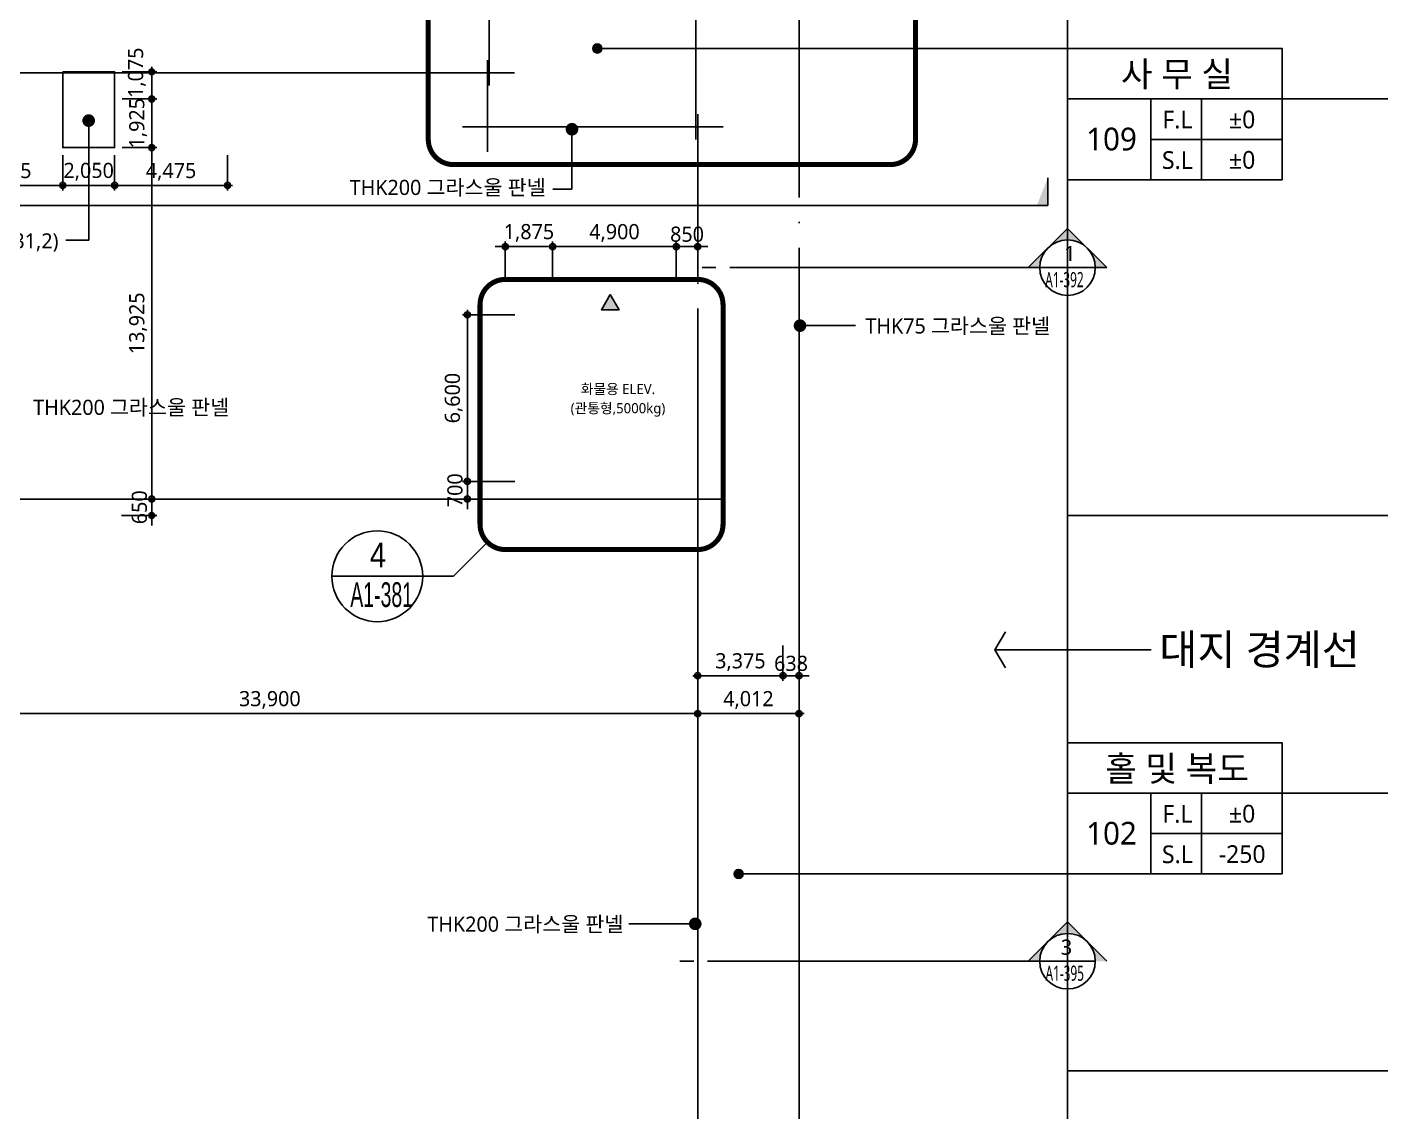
# Model space of a CAD drawing. Header units: millimetres. Extents: x 45782458 to 46215946, y 191740 to 1509539.
# Drawn here: x 46101832 to 46155455, y 963724 to 1006698 of the extents above; entities that cross this region are included whole.
import ezdxf
from ezdxf.enums import TextEntityAlignment as Align

# ---------------------------------------------------------------- set-up
doc = ezdxf.new("R2010")
doc.units = ezdxf.units.MM
doc.header["$LTSCALE"] = 1000
doc.header["$MEASUREMENT"] = 0
doc.header["$PDSIZE"] = -10
doc.linetypes.add('CEN', pattern=[62, 60, -1, 0, -1])
doc.linetypes.add('SYM$0$DASHDOT', pattern=[1, 0.5, -0.25, 0, -0.25])
doc.layers.get('0').update_dxf_attribs({"linetype": 'CONTINUOUS'})
doc.layers.get('Defpoints').update_dxf_attribs({"color": 171, "linetype": 'CONTINUOUS'})
for name, color, linetype in [('cen', 14, 'CONTINUOUS'), ('Center(AR)', 30, 'CEN'), ('DIM', 7, 'CONTINUOUS'), ('LED', 7, 'CONTINUOUS'), ('NDIM', 7, 'CONTINUOUS'), ('SYM', 7, 'CONTINUOUS'), ('TEXT(MIN)', 7, 'CONTINUOUS'), ('TEXT(노트)', 7, 'CONTINUOUS'), ('TEXT(실명)', 3, 'CONTINUOUS'), ('TEXT-기입', 6, 'CONTINUOUS'), ('TITLE', 7, 'CONTINUOUS'), ('구간정리', 6, 'CONTINUOUS'), ('구간정리-TEXT', 3, 'CONTINUOUS')]:
    doc.layers.add(name, color=color, linetype=linetype)
doc.styles.add('CGS', font='cgse', dxfattribs={"bigfont": 'cgs'})
doc.styles.add('SYM$0$ARIAL', font='arial.ttf')
doc.styles.add('SYM$0$돋움', font='', dxfattribs={"width": 0.9})
doc.styles.add('TE', font='malgun_0.ttf')
doc.styles.add('나눔바른고딕', font='NanumBarunGothic.ttf')
doc.styles.get('SYM$0$돋움').set_extended_font_data('Dotum')
doc.dimstyles.new('BA', dxfattribs={"dimscale": 500, "dimtxt": 3, "dimasz": 1, "dimexe": 1, "dimexo": 5, "dimgap": 0.9, "dimtad": 1, "dimdec": 0, "dimdsep": 46, "dimlunit": 6, "dimtxsty": 'TE', "dimblk": 'DDD', "dimcen": 2.5, "dimclrd": 256, "dimclre": 256, "dimclrt": 3, "dimazin": 2, "dimtfac": 1, "dimtdec": 0, "dimtix": 1, "dimtmove": 2, "dimatfit": 3, "dimldrblk": 'DDD', "dimfxl": 1, "dimtolj": 1, "dimtzin": 0, "dimarcsym": 2})
doc.dimstyles.new('NDIM 1200', dxfattribs={"dimscale": 500, "dimtxt": 3, "dimasz": 1, "dimexe": 2, "dimexo": 2, "dimgap": 1, "dimtad": 1, "dimdec": 0, "dimdsep": 46, "dimtxsty": 'CGS', "dimblk": 'DOT0', "dimcen": 1, "dimdle": 8, "dimclrd": 2, "dimclre": 2, "dimclrt": 2, "dimadec": 0, "dimazin": 0, "dimtfac": 1, "dimtdec": 0, "dimtix": 1, "dimtmove": 2, "dimatfit": 3, "dimldrblk": 'DOT0', "dimfxl": 1, "dimtolj": 1, "dimtzin": 0, "dimlwd": -1, "dimlwe": -1, "dimarcsym": 0})

# ---------------------------------------------------------------- blocks, each defined once
blk = doc.blocks.new('A$C04b5f2bb')
at = {"layer": 'SYM', "ltscale": 10000}
h = blk.add_hatch(color=256, dxfattribs=at)
h.dxf.hatch_style = 1
h.paths.add_polyline_path([(2000, 0), (0, 0), (1000, 1732)])
blk.add_lwpolyline([(2000, 0), (0, 0), (1000, 1732), (2000, 0)], dxfattribs=at)
blk = doc.blocks.new('A$C51E23882')
at = {"layer": 'TITLE'}
blk.add_lwpolyline([(8500, 0), (0, 0), (0, 5200), (8500, 5200)], close=True, dxfattribs=at)
for points in [[(8500, 3200), (0, 3200)], [(3300, 3200), (3300, 0)], [(5300, 3200), (5300, 0)], [(3300, 1600), (8500, 1600)]]:
    blk.add_lwpolyline(points, dxfattribs=at)
at = {"layer": 'TITLE', "style": '나눔바른고딕'}
for s, p in [('F.L', (4352, 2378)), ('S.L', (4352, 778))]:
    blk.add_text(s, height=700, dxfattribs=at).set_placement(p, align=Align.MIDDLE)
blk = doc.blocks.new('DDD')
at = {"layer": 'DIM', "color": 0}
for p, q in [((-1, 0), (1, 0)), ((0, -1), (0, 1))]:
    blk.add_line(p, q, dxfattribs=at)
for radius in [0.6, 0.3]:
    blk.add_circle((0, 0), radius, dxfattribs=at)
blk = doc.blocks.new('*D744')
at = {"layer": 'Defpoints', "color": 0, "ltscale": 0.4, "transparency": 16777216}
for p in [(46094497, 982501), (46128397, 982501), (46128397, 979501)]:
    blk.add_point(p, dxfattribs=at)
at = {"layer": 'NDIM', "lineweight": -2, "ltscale": 0.4, "transparency": 16777216}
for p, q in [((46094497, 982201), (46094497, 979301)), ((46128397, 982201), (46128397, 979301)), ((46094697, 979501), (46128197, 979501))]:
    blk.add_line(p, q, dxfattribs=at)
at = {"layer": 'NDIM', "lineweight": -2, "ltscale": 0.4, "transparency": 16777216, "xscale": 200, "yscale": 200, "zscale": 200, "rotation": 180}
blk.add_blockref('DDD', (46094497, 979501), dxfattribs=at)
at = {"layer": 'NDIM', "lineweight": -2, "ltscale": 0.4, "transparency": 16777216, "xscale": 200, "yscale": 200, "zscale": 200}
blk.add_blockref('DDD', (46128397, 979501), dxfattribs=at)
at = {"layer": 'NDIM', "color": 3, "ltscale": 0.4, "transparency": 16777216, "insert": (46111447, 980042), "char_height": 600, "attachment_point": 5, "style": 'TE'}
blk.add_mtext('\\A1;33,900', dxfattribs=at)
blk = doc.blocks.new('*D745')
at = {"layer": 'Defpoints', "color": 0, "ltscale": 0.4, "transparency": 16777216}
for p in [(46128397, 982501), (46132410, 982501), (46132410, 979501)]:
    blk.add_point(p, dxfattribs=at)
at = {"layer": 'NDIM', "lineweight": -2, "ltscale": 0.4, "transparency": 16777216}
for p, q in [((46128397, 982201), (46128397, 979301)), ((46132410, 982201), (46132410, 979301)), ((46128597, 979501), (46132210, 979501))]:
    blk.add_line(p, q, dxfattribs=at)
at = {"layer": 'NDIM', "lineweight": -2, "ltscale": 0.4, "transparency": 16777216, "xscale": 200, "yscale": 200, "zscale": 200, "rotation": 180}
blk.add_blockref('DDD', (46128397, 979501), dxfattribs=at)
at = {"layer": 'NDIM', "lineweight": -2, "ltscale": 0.4, "transparency": 16777216, "xscale": 200, "yscale": 200, "zscale": 200}
blk.add_blockref('DDD', (46132410, 979501), dxfattribs=at)
at = {"layer": 'NDIM', "color": 3, "ltscale": 0.4, "transparency": 16777216, "insert": (46130404, 980043), "char_height": 600, "attachment_point": 5, "style": 'TE'}
blk.add_mtext('\\A1;4,012', dxfattribs=at)
blk = doc.blocks.new('*D746')
at = {"layer": 'Defpoints', "color": 0, "ltscale": 0.4, "transparency": 16777216}
for p in [(46128397, 982501), (46131772, 982501), (46131772, 981001)]:
    blk.add_point(p, dxfattribs=at)
at = {"layer": 'NDIM', "lineweight": -2, "ltscale": 0.4, "transparency": 16777216}
for p, q in [((46128397, 982201), (46128397, 980801)), ((46131772, 982201), (46131772, 980801)), ((46128597, 981001), (46131572, 981001))]:
    blk.add_line(p, q, dxfattribs=at)
at = {"layer": 'NDIM', "lineweight": -2, "ltscale": 0.4, "transparency": 16777216, "xscale": 200, "yscale": 200, "zscale": 200, "rotation": 180}
blk.add_blockref('DDD', (46128397, 981001), dxfattribs=at)
at = {"layer": 'NDIM', "lineweight": -2, "ltscale": 0.4, "transparency": 16777216, "xscale": 200, "yscale": 200, "zscale": 200}
blk.add_blockref('DDD', (46131772, 981001), dxfattribs=at)
at = {"layer": 'NDIM', "color": 3, "ltscale": 0.4, "transparency": 16777216, "insert": (46130085, 981542), "char_height": 600, "attachment_point": 5, "style": 'TE'}
blk.add_mtext('\\A1;3,375', dxfattribs=at)
blk = doc.blocks.new('*D747')
at = {"layer": 'Defpoints', "color": 0, "ltscale": 0.4, "transparency": 16777216}
for p in [(46131772, 982501), (46132410, 982501), (46132410, 981001)]:
    blk.add_point(p, dxfattribs=at)
at = {"layer": 'NDIM', "lineweight": -2, "ltscale": 0.4, "transparency": 16777216}
for p, q in [((46131772, 982201), (46131772, 980801)), ((46132410, 982201), (46132410, 980801)), ((46131572, 981001), (46131372, 981001)), ((46131772, 981001), (46132410, 981001)), ((46132610, 981001), (46132810, 981001))]:
    blk.add_line(p, q, dxfattribs=at)
at = {"layer": 'NDIM', "lineweight": -2, "ltscale": 0.4, "transparency": 16777216, "xscale": 200, "yscale": 200, "zscale": 200}
blk.add_blockref('DDD', (46131772, 981001), dxfattribs=at)
at = {"layer": 'NDIM', "lineweight": -2, "ltscale": 0.4, "transparency": 16777216, "xscale": 200, "yscale": 200, "zscale": 200, "rotation": 180}
blk.add_blockref('DDD', (46132410, 981001), dxfattribs=at)
at = {"layer": 'NDIM', "color": 3, "ltscale": 0.4, "transparency": 16777216, "insert": (46132091, 981491), "char_height": 600, "attachment_point": 5, "style": 'TE'}
blk.add_mtext('\\A1;638', dxfattribs=at)
blk = doc.blocks.new('*D754')
at = {"layer": 'Defpoints', "color": 0, "ltscale": 0.4, "transparency": 16777216}
for p in [(46119272, 995301), (46121447, 995301), (46121447, 988701)]:
    blk.add_point(p, dxfattribs=at)
at = {"layer": 'NDIM', "lineweight": -2, "ltscale": 0.4, "transparency": 16777216}
for p, q in [((46121147, 995301), (46119072, 995301)), ((46119272, 988901), (46119272, 995101)), ((46121147, 988701), (46119072, 988701))]:
    blk.add_line(p, q, dxfattribs=at)
at = {"layer": 'NDIM', "lineweight": -2, "ltscale": 0.4, "transparency": 16777216, "xscale": 200, "yscale": 200, "zscale": 200}
for p, rotation in [((46119272, 995301), 90), ((46119272, 988701), 270)]:
    blk.add_blockref('DDD', p, dxfattribs=dict(at, rotation=rotation))
at = {"layer": 'NDIM', "color": 3, "ltscale": 0.4, "transparency": 16777216, "insert": (46118732, 992001), "char_height": 600, "attachment_point": 5, "rotation": 90, "style": 'TE'}
blk.add_mtext('\\A1;6,600', dxfattribs=at)
blk = doc.blocks.new('*D755')
at = {"layer": 'Defpoints', "color": 0, "ltscale": 0.4, "transparency": 16777216}
for p in [(46119272, 988701), (46121447, 988701), (46121447, 988001)]:
    blk.add_point(p, dxfattribs=at)
at = {"layer": 'NDIM', "lineweight": -2, "ltscale": 0.4, "transparency": 16777216}
for p, q in [((46119272, 988901), (46119272, 989101)), ((46121147, 988701), (46119072, 988701)), ((46119272, 988001), (46119272, 988701)), ((46121147, 988001), (46119072, 988001)), ((46119272, 987801), (46119272, 987601))]:
    blk.add_line(p, q, dxfattribs=at)
at = {"layer": 'NDIM', "lineweight": -2, "ltscale": 0.4, "transparency": 16777216, "xscale": 200, "yscale": 200, "zscale": 200}
for p, rotation in [((46119272, 988701), 270), ((46119272, 988001), 90)]:
    blk.add_blockref('DDD', p, dxfattribs=dict(at, rotation=rotation))
at = {"layer": 'NDIM', "color": 3, "ltscale": 0.4, "transparency": 16777216, "insert": (46118782, 988351), "char_height": 600, "attachment_point": 5, "rotation": 90, "style": 'TE'}
blk.add_mtext('\\A1;700', dxfattribs=at)
blk = doc.blocks.new('*D756')
at = {"layer": 'Defpoints', "color": 0, "ltscale": 0.4, "transparency": 16777216}
for p in [(46127547, 998001), (46122647, 996501), (46127547, 996501)]:
    blk.add_point(p, dxfattribs=at)
at = {"layer": 'NDIM', "lineweight": -2, "ltscale": 0.4, "transparency": 16777216}
for p, q in [((46122647, 996801), (46122647, 998201)), ((46122847, 998001), (46127347, 998001)), ((46127547, 996801), (46127547, 998201))]:
    blk.add_line(p, q, dxfattribs=at)
at = {"layer": 'NDIM', "lineweight": -2, "ltscale": 0.4, "transparency": 16777216, "xscale": 200, "yscale": 200, "zscale": 200, "rotation": 180}
blk.add_blockref('DDD', (46122647, 998001), dxfattribs=at)
at = {"layer": 'NDIM', "lineweight": -2, "ltscale": 0.4, "transparency": 16777216, "xscale": 200, "yscale": 200, "zscale": 200}
blk.add_blockref('DDD', (46127547, 998001), dxfattribs=at)
at = {"layer": 'NDIM', "color": 3, "ltscale": 0.4, "transparency": 16777216, "insert": (46125097, 998542), "char_height": 600, "attachment_point": 5, "style": 'TE'}
blk.add_mtext('\\A1;4,900', dxfattribs=at)
blk = doc.blocks.new('*D757')
at = {"layer": 'Defpoints', "color": 0, "ltscale": 0.4, "transparency": 16777216}
for p in [(46122647, 998001), (46120772, 996501), (46122647, 996501)]:
    blk.add_point(p, dxfattribs=at)
at = {"layer": 'NDIM', "lineweight": -2, "ltscale": 0.4, "transparency": 16777216}
for p, q in [((46120572, 998001), (46120372, 998001)), ((46120772, 996801), (46120772, 998201)), ((46120772, 998001), (46122647, 998001)), ((46122647, 996801), (46122647, 998201)), ((46122847, 998001), (46123047, 998001))]:
    blk.add_line(p, q, dxfattribs=at)
at = {"layer": 'NDIM', "lineweight": -2, "ltscale": 0.4, "transparency": 16777216, "xscale": 200, "yscale": 200, "zscale": 200}
blk.add_blockref('DDD', (46120772, 998001), dxfattribs=at)
at = {"layer": 'NDIM', "lineweight": -2, "ltscale": 0.4, "transparency": 16777216, "xscale": 200, "yscale": 200, "zscale": 200, "rotation": 180}
blk.add_blockref('DDD', (46122647, 998001), dxfattribs=at)
at = {"layer": 'NDIM', "color": 3, "ltscale": 0.4, "transparency": 16777216, "insert": (46121710, 998543), "char_height": 600, "attachment_point": 5, "style": 'TE'}
blk.add_mtext('\\A1;1,875', dxfattribs=at)
blk = doc.blocks.new('*D758')
at = {"layer": 'Defpoints', "color": 0, "ltscale": 0.4, "transparency": 16777216}
for p in [(46128397, 998001), (46127547, 996501), (46128397, 996501)]:
    blk.add_point(p, dxfattribs=at)
at = {"layer": 'NDIM', "lineweight": -2, "ltscale": 0.4, "transparency": 16777216}
for p, q in [((46127347, 998001), (46127147, 998001)), ((46127547, 996801), (46127547, 998201)), ((46127547, 998001), (46128397, 998001)), ((46128397, 996801), (46128397, 998201)), ((46128597, 998001), (46128797, 998001))]:
    blk.add_line(p, q, dxfattribs=at)
at = {"layer": 'NDIM', "lineweight": -2, "ltscale": 0.4, "transparency": 16777216, "xscale": 200, "yscale": 200, "zscale": 200}
blk.add_blockref('DDD', (46127547, 998001), dxfattribs=at)
at = {"layer": 'NDIM', "lineweight": -2, "ltscale": 0.4, "transparency": 16777216, "xscale": 200, "yscale": 200, "zscale": 200, "rotation": 180}
blk.add_blockref('DDD', (46128397, 998001), dxfattribs=at)
at = {"layer": 'NDIM', "color": 3, "ltscale": 0.4, "transparency": 16777216, "insert": (46127972, 998491), "char_height": 600, "attachment_point": 5, "style": 'TE'}
blk.add_mtext('\\A1;850', dxfattribs=at)
blk = doc.blocks.new('*D951')
at = {"layer": 'Defpoints', "color": 0, "ltscale": 0.4, "transparency": 16777216}
for p in [(46103247, 1001926), (46105297, 1001926), (46105297, 1000426)]:
    blk.add_point(p, dxfattribs=at)
at = {"layer": 'NDIM', "lineweight": -2, "ltscale": 0.4, "transparency": 16777216}
for p, q in [((46103247, 1001626), (46103247, 1000226)), ((46105297, 1001626), (46105297, 1000226)), ((46103047, 1000426), (46102847, 1000426)), ((46103247, 1000426), (46105297, 1000426)), ((46105497, 1000426), (46105697, 1000426))]:
    blk.add_line(p, q, dxfattribs=at)
at = {"layer": 'NDIM', "lineweight": -2, "ltscale": 0.4, "transparency": 16777216, "xscale": 200, "yscale": 200, "zscale": 200}
blk.add_blockref('DDD', (46103247, 1000426), dxfattribs=at)
at = {"layer": 'NDIM', "lineweight": -2, "ltscale": 0.4, "transparency": 16777216, "xscale": 200, "yscale": 200, "zscale": 200, "rotation": 180}
blk.add_blockref('DDD', (46105297, 1000426), dxfattribs=at)
at = {"layer": 'NDIM', "color": 3, "ltscale": 0.4, "transparency": 16777216, "insert": (46104272, 1000967), "char_height": 600, "attachment_point": 5, "style": 'TE'}
blk.add_mtext('\\A1;2,050', dxfattribs=at)
blk = doc.blocks.new('*D952')
at = {"layer": 'Defpoints', "color": 0, "ltscale": 0.4, "transparency": 16777216}
for p in [(46105297, 1001926), (46109772, 1001926), (46109772, 1000426)]:
    blk.add_point(p, dxfattribs=at)
at = {"layer": 'NDIM', "lineweight": -2, "ltscale": 0.4, "transparency": 16777216}
for p, q in [((46105297, 1001626), (46105297, 1000226)), ((46109772, 1001626), (46109772, 1000226)), ((46105497, 1000426), (46109572, 1000426))]:
    blk.add_line(p, q, dxfattribs=at)
at = {"layer": 'NDIM', "lineweight": -2, "ltscale": 0.4, "transparency": 16777216, "xscale": 200, "yscale": 200, "zscale": 200, "rotation": 180}
blk.add_blockref('DDD', (46105297, 1000426), dxfattribs=at)
at = {"layer": 'NDIM', "lineweight": -2, "ltscale": 0.4, "transparency": 16777216, "xscale": 200, "yscale": 200, "zscale": 200}
blk.add_blockref('DDD', (46109772, 1000426), dxfattribs=at)
at = {"layer": 'NDIM', "color": 3, "ltscale": 0.4, "transparency": 16777216, "insert": (46107535, 1000962), "char_height": 600, "attachment_point": 5, "style": 'TE'}
blk.add_mtext('\\A1;4,475', dxfattribs=at)
blk = doc.blocks.new('*D953')
at = {"layer": 'Defpoints', "color": 0, "ltscale": 0.4, "transparency": 16777216}
for p in [(46098772, 1001926), (46103247, 1001926), (46103247, 1000426)]:
    blk.add_point(p, dxfattribs=at)
at = {"layer": 'NDIM', "lineweight": -2, "ltscale": 0.4, "transparency": 16777216}
for p, q in [((46098772, 1001626), (46098772, 1000226)), ((46103247, 1001626), (46103247, 1000226)), ((46098972, 1000426), (46103047, 1000426))]:
    blk.add_line(p, q, dxfattribs=at)
at = {"layer": 'NDIM', "lineweight": -2, "ltscale": 0.4, "transparency": 16777216, "xscale": 200, "yscale": 200, "zscale": 200, "rotation": 180}
blk.add_blockref('DDD', (46098772, 1000426), dxfattribs=at)
at = {"layer": 'NDIM', "lineweight": -2, "ltscale": 0.4, "transparency": 16777216, "xscale": 200, "yscale": 200, "zscale": 200}
blk.add_blockref('DDD', (46103247, 1000426), dxfattribs=at)
at = {"layer": 'NDIM', "color": 3, "ltscale": 0.4, "transparency": 16777216, "insert": (46101010, 1000962), "char_height": 600, "attachment_point": 5, "style": 'TE'}
blk.add_mtext('\\A1;4,475', dxfattribs=at)
blk = doc.blocks.new('*D954')
at = {"layer": 'Defpoints', "color": 0, "ltscale": 0.4, "transparency": 16777216}
for p in [(46105297, 1001926), (46105272, 988001), (46106772, 988001)]:
    blk.add_point(p, dxfattribs=at)
at = {"layer": 'NDIM', "lineweight": -2, "ltscale": 0.4, "transparency": 16777216}
for p, q in [((46105597, 1001926), (46106972, 1001926)), ((46106772, 1001726), (46106772, 988201)), ((46105572, 988001), (46106972, 988001))]:
    blk.add_line(p, q, dxfattribs=at)
at = {"layer": 'NDIM', "lineweight": -2, "ltscale": 0.4, "transparency": 16777216, "xscale": 200, "yscale": 200, "zscale": 200}
for p, rotation in [((46106772, 1001926), 90), ((46106772, 988001), 270)]:
    blk.add_blockref('DDD', p, dxfattribs=dict(at, rotation=rotation))
at = {"layer": 'NDIM', "color": 3, "ltscale": 0.4, "transparency": 16777216, "insert": (46106230, 994964), "char_height": 600, "attachment_point": 5, "rotation": 90, "style": 'TE'}
blk.add_mtext('\\A1;13,925', dxfattribs=at)
blk = doc.blocks.new('*D955')
at = {"layer": 'Defpoints', "color": 0, "ltscale": 0.4, "transparency": 16777216}
for p in [(46105297, 1003851), (46105297, 1001926), (46106772, 1001926)]:
    blk.add_point(p, dxfattribs=at)
at = {"layer": 'NDIM', "lineweight": -2, "ltscale": 0.4, "transparency": 16777216}
for p, q in [((46105597, 1003851), (46106972, 1003851)), ((46106772, 1004051), (46106772, 1004251)), ((46106772, 1003851), (46106772, 1001926)), ((46105597, 1001926), (46106972, 1001926)), ((46106772, 1001726), (46106772, 1001526))]:
    blk.add_line(p, q, dxfattribs=at)
at = {"layer": 'NDIM', "lineweight": -2, "ltscale": 0.4, "transparency": 16777216, "xscale": 200, "yscale": 200, "zscale": 200}
for p, rotation in [((46106772, 1003851), 270), ((46106772, 1001926), 90)]:
    blk.add_blockref('DDD', p, dxfattribs=dict(at, rotation=rotation))
at = {"layer": 'NDIM', "color": 3, "ltscale": 0.4, "transparency": 16777216, "insert": (46106230, 1002889), "char_height": 600, "attachment_point": 5, "rotation": 90, "style": 'TE'}
blk.add_mtext('\\A1;1,925', dxfattribs=at)
blk = doc.blocks.new('*D956')
at = {"layer": 'Defpoints', "color": 0, "ltscale": 0.4, "transparency": 16777216}
for p in [(46105297, 1004926), (46105297, 1003851), (46106772, 1003851)]:
    blk.add_point(p, dxfattribs=at)
at = {"layer": 'NDIM', "lineweight": -2, "ltscale": 0.4, "transparency": 16777216}
for p, q in [((46105597, 1004926), (46106972, 1004926)), ((46106772, 1004726), (46106772, 1004051)), ((46105597, 1003851), (46106972, 1003851))]:
    blk.add_line(p, q, dxfattribs=at)
at = {"layer": 'NDIM', "lineweight": -2, "ltscale": 0.4, "transparency": 16777216, "xscale": 200, "yscale": 200, "zscale": 200}
for p, rotation in [((46106772, 1004926), 90), ((46106772, 1003851), 270)]:
    blk.add_blockref('DDD', p, dxfattribs=dict(at, rotation=rotation))
at = {"layer": 'NDIM', "color": 3, "ltscale": 0.4, "transparency": 16777216, "insert": (46106182, 1004889), "char_height": 600, "attachment_point": 5, "rotation": 90, "style": 'TE'}
blk.add_mtext('\\A1;1,075', dxfattribs=at)
blk = doc.blocks.new('*D957')
at = {"layer": 'Defpoints', "color": 0, "ltscale": 0.4, "transparency": 16777216}
for p in [(46105272, 988001), (46105272, 987351), (46106772, 987351)]:
    blk.add_point(p, dxfattribs=at)
at = {"layer": 'NDIM', "lineweight": -2, "ltscale": 0.4, "transparency": 16777216}
for p, q in [((46106772, 988201), (46106772, 988401)), ((46105572, 988001), (46106972, 988001)), ((46106772, 988001), (46106772, 987351)), ((46105572, 987351), (46106972, 987351)), ((46106772, 987151), (46106772, 986951))]:
    blk.add_line(p, q, dxfattribs=at)
at = {"layer": 'NDIM', "lineweight": -2, "ltscale": 0.4, "transparency": 16777216, "xscale": 200, "yscale": 200, "zscale": 200}
for p, rotation in [((46106772, 988001), 270), ((46106772, 987351), 90)]:
    blk.add_blockref('DDD', p, dxfattribs=dict(at, rotation=rotation))
at = {"layer": 'NDIM', "color": 3, "ltscale": 0.4, "transparency": 16777216, "insert": (46106282, 987676), "char_height": 600, "attachment_point": 5, "rotation": 90, "style": 'TE'}
blk.add_mtext('\\A1;650', dxfattribs=at)
blk = doc.blocks.new('DOT0')
blk.add_line((-3, 0), (3, 0))
at = {"color": 6}
blk.add_circle((0, 0), 0.75, dxfattribs=at)
blk = doc.blocks.new('SYM$0$det-tar-wi')
at = {"layer": '구간정리', "ltscale": 0.2}
blk.add_line((0, 0), (11, 0), dxfattribs=at)
blk.add_circle((5.5, 0), 5.5, dxfattribs=at)
at = {"layer": '구간정리-TEXT', "color": 3, "style": 'SYM$0$ARIAL'}
blk.add_attdef('2', text='', height=3, dxfattribs=at).set_placement((5.5, 2.58), align=Align.MIDDLE_CENTER)
at = {"layer": '구간정리-TEXT', "color": 3, "style": 'SYM$0$ARIAL', "width": 0.6}
blk.add_attdef('A1.00', text='', height=3, dxfattribs=at).set_placement((5.57, -2.22), align=Align.MIDDLE_CENTER)

msp = doc.modelspace()

# ---------------------------------------------------------------- hatches: boundary and pattern name
at = {"layer": 'LED'}
h = msp.add_hatch(color=256, dxfattribs=at)
h.dxf.hatch_style = 1
edge = h.paths.add_edge_path()
edge.add_arc((46124415.7, 1005851.3), 180, 180, 540, ccw=False)
h = msp.add_hatch(color=256, dxfattribs=at)
h.dxf.hatch_style = 1
edge = h.paths.add_edge_path()
edge.add_arc((46130017.9, 973151.3), 180, 180, 540, ccw=False)
at = {"layer": 'SYM'}
msp.add_hatch(color=256, dxfattribs=at).paths.add_polyline_path([(46142262.5, 1000726.3), (46141822.5, 999626.3), (46142262.5, 999626.3)])
h = msp.add_hatch(color=256, dxfattribs=at)
h.paths.add_polyline_path([(46143042.2, 998724.2), (46143820, 997946.4, 0.4142136), (46142264.4, 997946.4)])
h.paths.add_polyline_path([(46143820, 997946.4), (46144597.8, 997168.5), (46144142.2, 997168.5, 0.1989124)])
h.paths.add_polyline_path([(46142264.4, 997946.4, 0.1989124), (46141942.2, 997168.5), (46141486.6, 997168.5)])
h = msp.add_hatch(color=256, dxfattribs=at)
h.paths.add_polyline_path([(46143042.2, 971249.7), (46142264.4, 970471.9, -0.4142136), (46143820, 970471.9)])
h.paths.add_polyline_path([(46142264.4, 970471.9), (46141486.6, 969694.1), (46141942.2, 969694.1, -0.1989124)])
h.paths.add_polyline_path([(46143820, 970471.9, -0.1989124), (46144142.2, 969694.1), (46144597.8, 969694.1)])

# ---------------------------------------------------------------- linework, layer by layer
for p, q in [((46144142.2, 997168.5), (46141942.2, 997168.5)), ((46141942.2, 969694.1), (46144142.2, 969694.1))]:
    msp.add_line(p, q)
at = {"ltscale": 10000}
for points in [[(46124415.7, 1005851.3), (46143042.2, 1005851.3)], [(46143042.2, 973151.3), (46130017.9, 973151.3)]]:
    msp.add_lwpolyline(points, dxfattribs=at)
at = {"color": 8, "ltscale": 10000}
msp.add_lwpolyline([(46103247.3, 1004926.3), (46105297.3, 1004926.3), (46105297.3, 1001926.3), (46103247.3, 1001926.3)], close=True, dxfattribs=at)
at = {"layer": 'cen', "ltscale": 10000}
for p, q in [((46143042.2, 1003851.3), (46172222.3, 1003851.3)), ((46143042.2, 987351.3), (46172222.3, 987351.3)), ((46143042.2, 976351.3), (46172222.3, 976351.3)), ((46143042.2, 965351.3), (46172222.3, 965351.3))]:
    msp.add_line(p, q, dxfattribs=at)
at = {"layer": 'Center(AR)'}
for p, q in [((46120134.8, 1004388.8), (46120134.8, 1033101.3)), ((46128322.3, 1004388.8), (46128322.3, 1021951.3)), ((46132409.8, 937951.3), (46132409.8, 1013201.3)), ((46018772.3, 1004888.8), (46121134.8, 1004888.8)), ((46120072.3, 1001751.3), (46120072.3, 1005388.8)), ((46128322.3, 1002251.3), (46128322.3, 1005388.8)), ((46119072.3, 1002751.3), (46129397.3, 1002751.3)), ((46128397.3, 935551.3), (46128397.3, 1003251.3)), ((46018772.3, 988001.3), (46129397.3, 988001.3))]:
    msp.add_line(p, q, dxfattribs=at)
at = {"layer": 'Defpoints'}
msp.add_line((46018772.3, 999626.3), (46142262.5, 999626.3), dxfattribs=at)
msp.add_lwpolyline([(46143042.2, 922490.2), (46018772.3, 922490.2), (46018772.3, 1038690.2), (46143042.2, 1038690.2)], close=True, dxfattribs=at)
at = {"layer": 'LED', "ltscale": 10000}
for p, q in [((46123414.7, 1000274.8), (46122660.6, 1000274.8)), ((46104272.3, 998254.5), (46103372.2, 998254.5))]:
    msp.add_line(p, q, dxfattribs=at)
at = {"layer": 'LED'}
for points in [[(46140168.5, 982032.3), (46140579.9, 982744.9)], [(46146355.9, 982032.3), (46140168.5, 982032.3), (46140579.9, 981319.7)]]:
    msp.add_lwpolyline(points, dxfattribs=at)
for centre in [(46124415.7, 1005851.3), (46130017.9, 973151.3)]:
    msp.add_circle(centre, 180, dxfattribs=at)
at = {"layer": 'SYM'}
for p, q in [((46142262.5, 999626.3), (46142262.5, 1000726.3)), ((46128012.5, 999626.3), (46128562.5, 999626.3)), ((46129112.5, 999626.3), (46142262.5, 999626.3)), ((46141486.6, 997168.5), (46143042.2, 998724.2)), ((46144597.8, 997168.5), (46143042.2, 998724.2)), ((46129118.1, 997168.5), (46128568.1, 997168.5)), ((46141942.2, 997168.5), (46129668.1, 997168.5)), ((46144597.8, 997168.5), (46144142.2, 997168.5)), ((46141486.6, 969694.1), (46143042.2, 971249.7)), ((46144597.8, 969694.1), (46143042.2, 971249.7)), ((46128237.3, 969694.1), (46127687.3, 969694.1)), ((46141942.2, 969694.1), (46128787.3, 969694.1)), ((46141486.6, 969694.1), (46141942.2, 969694.1))]:
    msp.add_line(p, q, dxfattribs=at)
for centre in [(46143042.2, 997168.5), (46143042.2, 969694.1)]:
    msp.add_circle(centre, 1100, dxfattribs=at)
at = {"layer": '구간정리', "linetype": 'SYM$0$DASHDOT', "ltscale": 2, "const_width": 200}
for points in [[(46118722.3, 1001251.3), (46136022.3, 1001251.3, 0.4142136), (46137022.3, 1002251.3), (46137022.3, 1032301.3, 0.4142136), (46136022.3, 1033301.3), (46118722.3, 1033301.3, 0.4142136), (46117722.3, 1032301.3), (46117722.3, 1002251.3, 0.4142136)], [(46120772.3, 996701.3), (46128397.3, 996701.3, -0.4142136), (46129397.3, 995701.3), (46129397.3, 987001.3, -0.4142136), (46128397.3, 986001.3), (46120772.3, 986001.3, -0.4142136), (46119772.3, 987001.3), (46119772.3, 995701.3, -0.4142136)]]:
    msp.add_lwpolyline(points, format="xyb", close=True, dxfattribs=at)
at = {"layer": '구간정리', "ltscale": 0.2}
msp.add_lwpolyline([(46120065.2, 986294.2), (46118715.3, 984944.3), (46117501.9, 984944.3)], dxfattribs=at)

# ---------------------------------------------------------------- block references
for p in [(46143042.2, 1000651.3), (46143042.2, 973151.3)]:
    msp.add_blockref('A$C51E23882', p)
at = {"ltscale": 10000, "xscale": -0.35, "yscale": 0.35, "zscale": 0.35, "rotation": 240.0000000000409}
msp.add_blockref('A$C04b5f2bb', (46124582.3, 995501.3), dxfattribs=at)
at = {"layer": '구간정리'}
ref = msp.add_blockref('SYM$0$det-tar-wi', (46117501.9, 984944.3), dxfattribs=dict(at, xscale=-327.2727272727273, yscale=327.2727272727273, zscale=327.2727272727273))
ref.add_attrib('A1.00', 'A1-381', dxfattribs={"layer": '구간정리-TEXT', "color": 3, "height": 981.82, "style": 'SYM$0$돋움', "width": 0.6}).set_placement((46115876.6, 984216.7), align=Align.MIDDLE_CENTER)
ref.add_attrib('2', '4', dxfattribs={"layer": '구간정리-TEXT', "color": 3, "height": 981.8, "style": 'SYM$0$돋움', "width": 0.9}).set_placement((46115729.5, 985789.7), align=Align.MIDDLE_CENTER)

# ---------------------------------------------------------------- texts
at = {"layer": 'TEXT(MIN)', "style": '나눔바른고딕'}
for s, p in [('THK200 그라스울 판넬', (46122373.1, 1000347.1)), ('DOCK LEVELER 상세도참조(A1-531,2)', (46103077, 998227.9)), ('THK75 그라스울 판넬', (46142352.7, 994858.7)), ('THK200 그라스울 판넬', (46109837.4, 991636.1)), ('THK200 그라스울 판넬', (46125449.1, 971163))]:
    msp.add_text(s, height=600, dxfattribs=at).set_placement(p, align=Align.MIDDLE_RIGHT)
at = {"layer": 'TEXT(노트)', "style": '나눔바른고딕'}
for s, height, p in [('1', 600, (46142908.9, 997425.7)), ('대지 경계선', 1200, (46146680.9, 981441.7)), ('3', 600, (46142777, 969951.3))]:
    msp.add_text(s, height=height, dxfattribs=at).set_placement(p)
at = {"layer": 'TEXT(노트)', "style": '나눔바른고딕', "width": 0.6}
for s, p in [('A1-392', (46142157.2, 996395.3)), ('A1-395', (46142169.2, 968920.8))]:
    msp.add_text(s, height=600, dxfattribs=at).set_placement(p)
at = {"layer": 'TEXT(노트)', "style": '나눔바른고딕'}
for s, p in [('화물용 ELEV.', (46125236.1, 992365.2)), ('(관통형,5000kg)', (46125236.1, 991561.8))]:
    msp.add_text(s, height=400, dxfattribs=at).set_placement(p, align=Align.MIDDLE)
at = {"layer": 'TEXT(실명)', "style": '나눔바른고딕'}
for s, p in [('사 무 실', (46147379.9, 1004845.5)), ('홀 및 복도', (46147379.9, 977345.5))]:
    msp.add_text(s, height=1000, dxfattribs=at).set_placement(p, align=Align.MIDDLE)
at = {"layer": 'TEXT-기입', "style": '나눔바른고딕'}
for s, height, p in [('±0', 700, (46149958.3, 1003039.2)), ('109', 900, (46144783.5, 1002264.7)), ('±0', 700, (46149958.3, 1001439.2)), ('±0', 700, (46149958.3, 975539.2)), ('102', 900, (46144783.5, 974764.7)), ('-250', 700, (46149958.3, 973939.2))]:
    msp.add_text(s, height=height, dxfattribs=at).set_placement(p, align=Align.MIDDLE)

# ---------------------------------------------------------------- dimensions: what is measured, and where the dimension line sits
at = {"layer": 'NDIM', "ltscale": 0.4}
dim = msp.add_linear_dim(base=(46106772.3, 1003851.3), p1=(46105297.3, 1004926.3), p2=(46105297.3, 1003851.3), angle=270, dimstyle='BA', override={"dimscale": 200, "dimexo": 1.5}, dxfattribs=at)
dim.commit()
dim.dimension.update_dxf_attribs({"geometry": '*D956', "text_midpoint": (46106181.9, 1004888.8), "dimtype": 160})
for base, p1, p2, angle, picture, middle in [((46106772.3, 1001926.3), (46105297.3, 1003851.3), (46105297.3, 1001926.3), 270, '*D955', (46106230.4, 1002888.8)), ((46106772.3, 988001.3), (46105297.3, 1001926.3), (46105272.1, 988001.3), 270, '*D954', (46106230.4, 994963.8)), ((46119272.3, 995301.3), (46121447.3, 988701.3), (46121447.3, 995301.3), 90, '*D754', (46118732, 992001.3)), ((46119272.3, 988701.3), (46121447.3, 988001.3), (46121447.3, 988701.3), 90, '*D755', (46118782.3, 988351.3)), ((46106772.3, 987351.3), (46105272.3, 988001.3), (46105272.3, 987351.3), 270, '*D957', (46106282.3, 987676.3))]:
    dim = msp.add_linear_dim(base=base, p1=p1, p2=p2, angle=angle, dimstyle='BA', override={"dimscale": 200, "dimexo": 1.5}, dxfattribs=at)
    dim.commit()
    dim.dimension.update_dxf_attribs({"geometry": picture, "text_midpoint": middle})
for base, p1, p2, picture, middle in [((46103247.3, 1000426.3), (46098772.3, 1001926.3), (46103247.3, 1001926.3), '*D953', (46101009.8, 1000961.8)), ((46105297.3, 1000426.3), (46103247.3, 1001926.3), (46105297.3, 1001926.3), '*D951', (46104272.3, 1000966.7)), ((46109772.3, 1000426.3), (46105297.3, 1001926.3), (46109772.3, 1001926.3), '*D952', (46107534.8, 1000961.8)), ((46122647.3, 998001.3), (46120772.3, 996501.3), (46122647.3, 996501.3), '*D757', (46121709.8, 998543.3)), ((46127547.3, 998001.3), (46122647.3, 996501.3), (46127547.3, 996501.3), '*D756', (46125097.3, 998541.7)), ((46128397.3, 998001.3), (46127547.3, 996501.3), (46128397.3, 996501.3), '*D758', (46127972.3, 998491.3)), ((46128397.3, 979501.3), (46094497.3, 982501.3), (46128397.3, 982501.3), '*D744', (46111447.3, 980041.7)), ((46132409.8106778, 979501.3427021), (46128397.3106778, 982501.3427021), (46132409.8106778, 982501.3427021), '*D745', (46130403.5606778, 980043.2992238)), ((46131772.3, 981001.3), (46128397.3, 982501.3), (46131772.3, 982501.3), '*D746', (46130084.8, 981541.7)), ((46132409.8106778, 981001.3427021), (46131772.3106778, 982501.3427021), (46132409.8106778, 982501.3427021), '*D747', (46132091.0606778, 981491.3291151))]:
    dim = msp.add_linear_dim(base=base, p1=p1, p2=p2, dimstyle='BA', override={"dimscale": 200, "dimexo": 1.5}, dxfattribs=at)
    dim.commit()
    dim.dimension.update_dxf_attribs({"geometry": picture, "text_midpoint": middle})

# ---------------------------------------------------------------- leaders
at = {"layer": 'LED', "ltscale": 10000}
for points in [[(46104272.3, 1002993.3), (46104272.3, 998254.5)], [(46123414.7, 1002651.3), (46123414.7, 1000274.8)], [(46132447.3, 994871), (46134647.2, 994871)], [(46128297.3, 971175.2), (46125671.7, 971175.2)]]:
    msp.add_leader(points, dimstyle='NDIM 1200', override={"dimasz": 1, "dimtad": 0, "dimclrd": 256, "dimldrblk": 'Dot'}, dxfattribs=at)

doc.saveas('drawing.dxf')
